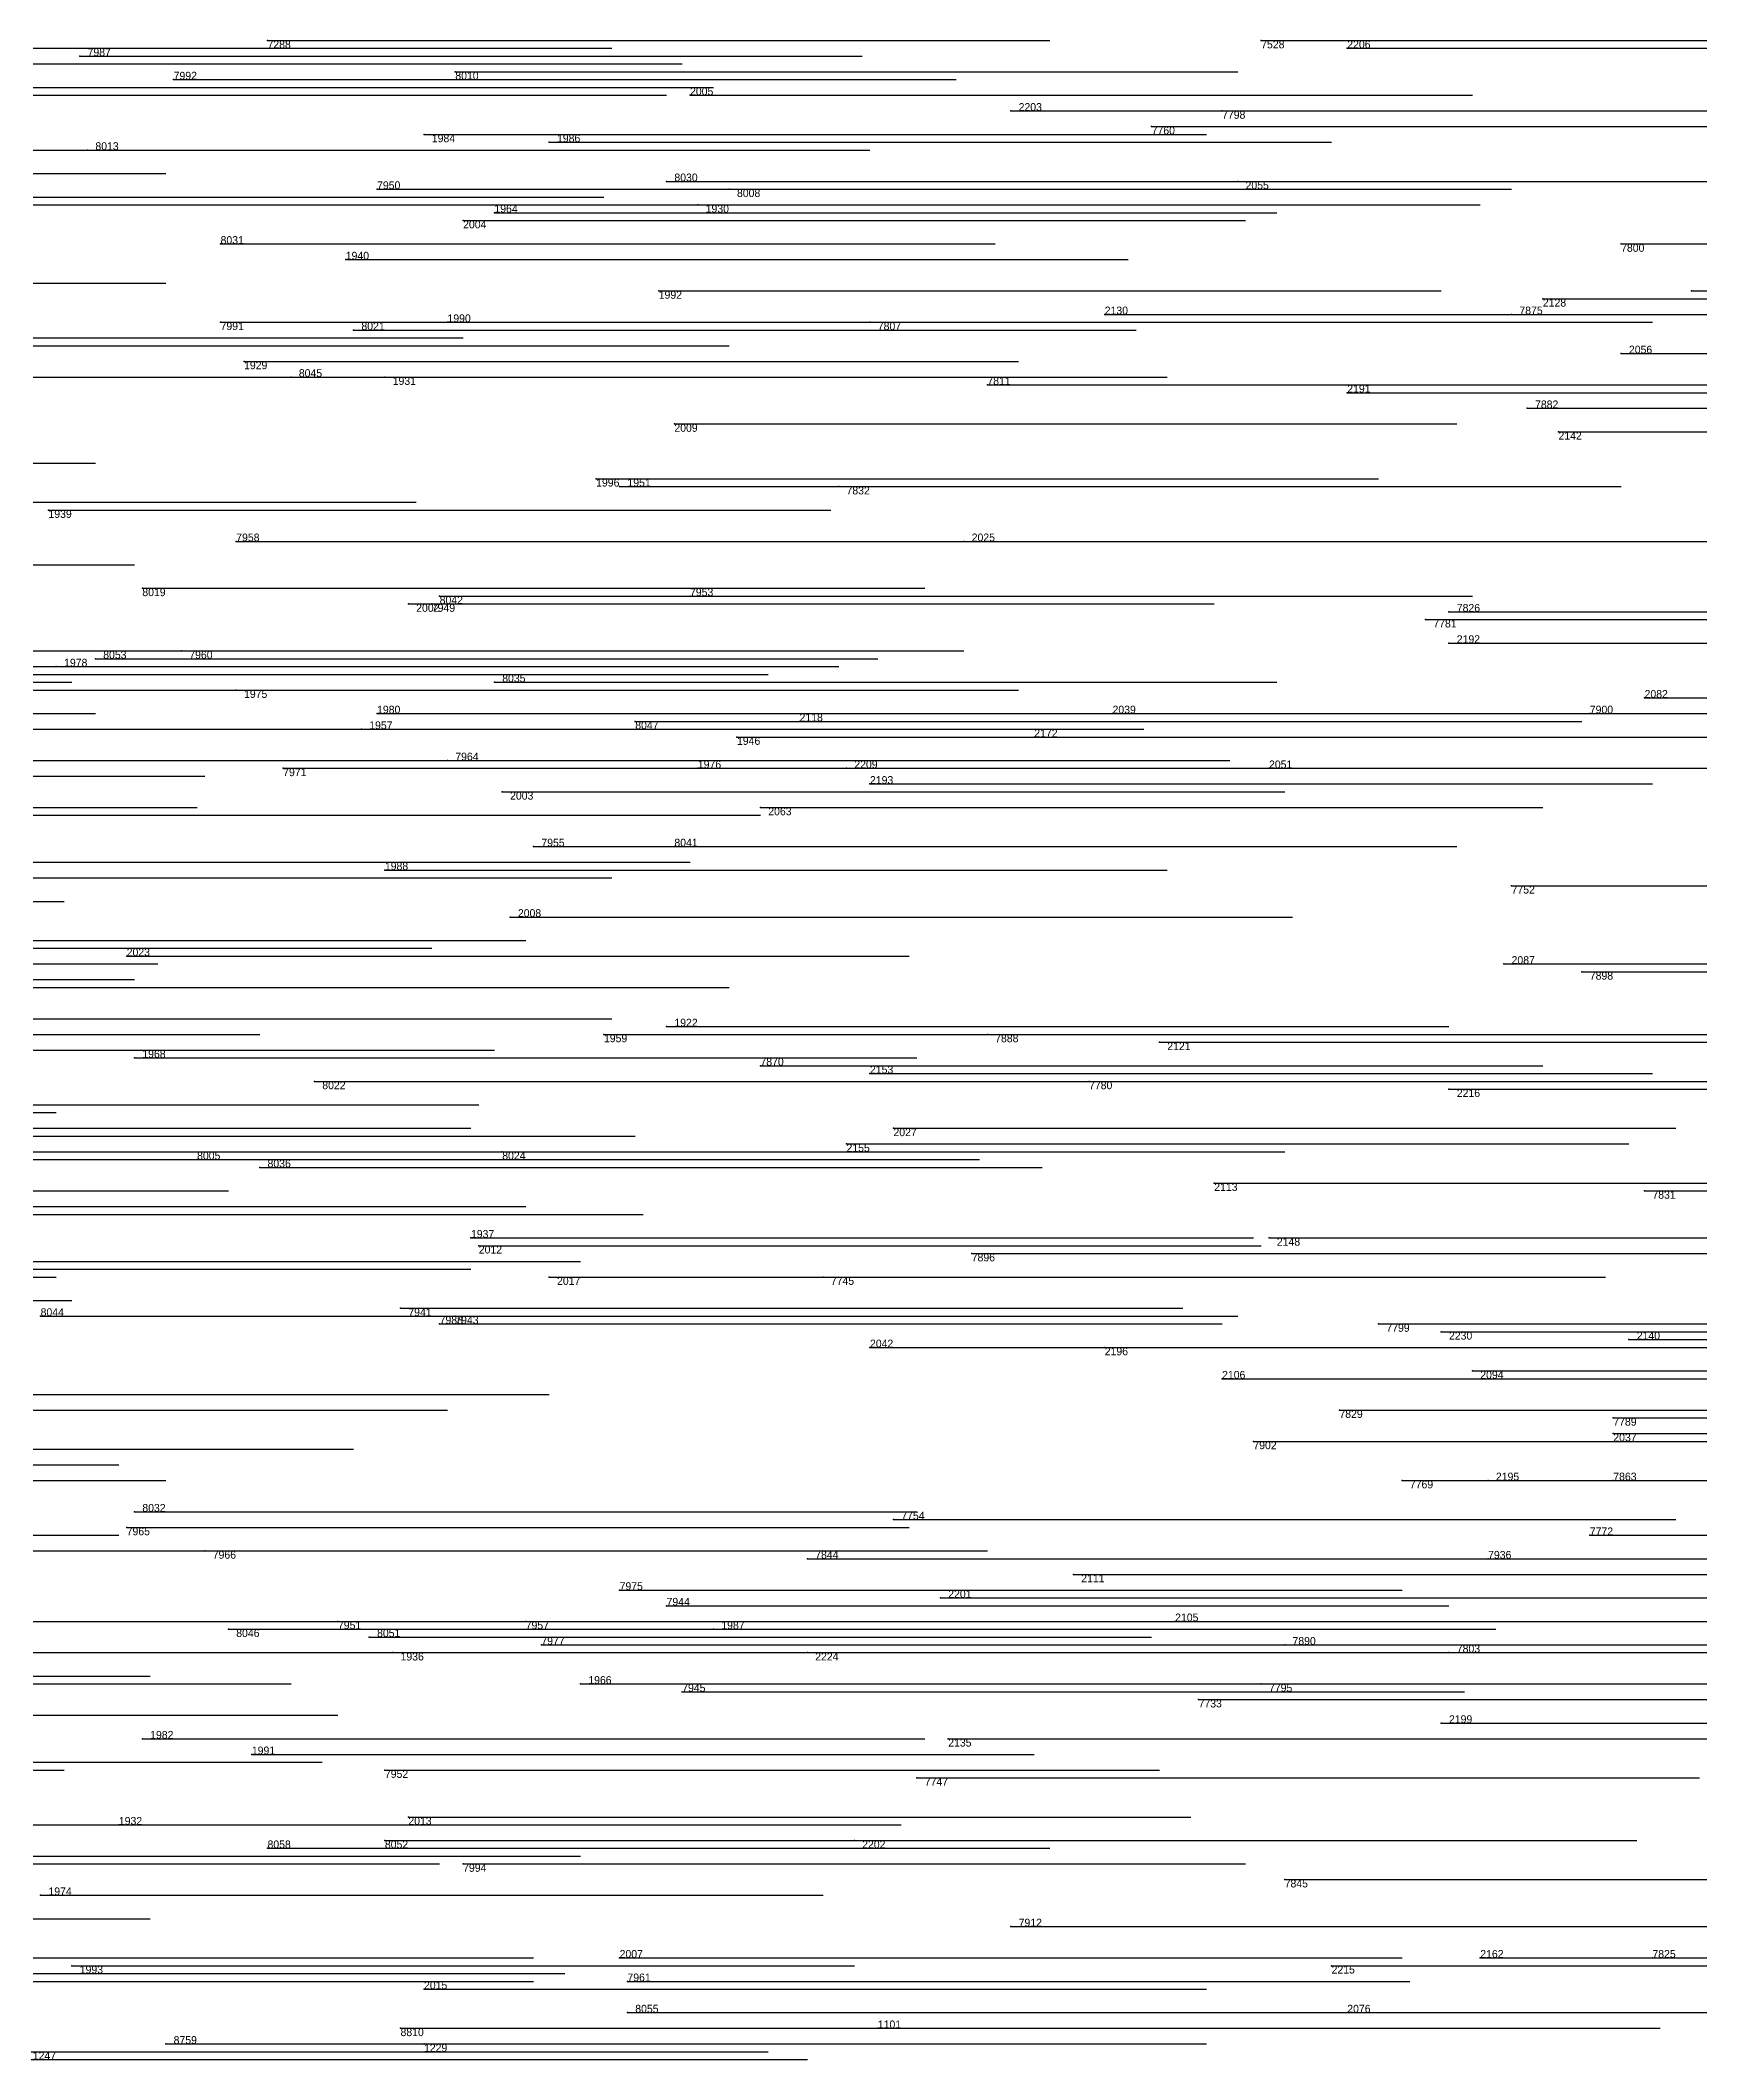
# Model space of a CAD drawing. Extents: x 0 to 1.1, y 0 to 1.
# Drawn here: x 0.666 to 0.878, y 0.5 to 0.758 of the extents above; entities that cross this region are included whole.
import ezdxf

# ---------------------------------------------------------------- set-up
doc = ezdxf.new("R2010")
doc.units = 0
for name, color, linetype in [('Facilities', 3, 'CONTINUOUS'), ('Normals', 1, 'CONTINUOUS'), ('Source_points', 5, 'CONTINUOUS'), ('Text', 3, 'CONTINUOUS')]:
    doc.layers.add(name, color=color, linetype=linetype)

msp = doc.modelspace()

# ---------------------------------------------------------------- linework, layer by layer
at = {"layer": 'Facilities', "color": 3}
for p in [(0.671, 0.756, 1), (0.695, 0.758, 1), (0.822, 0.758, 1), (0.833, 0.757), (0.719, 0.754, 1), (0.683, 0.753, 1), (0.749, 0.751), (0.79, 0.749), (0.817, 0.749, 1), (0.715, 0.746), (0.808, 0.747, 1), (0.672, 0.744, 1), (0.731, 0.745), (0.709, 0.739, 1), (0.746, 0.74, 1), (0.754, 0.739, 1), (0.819, 0.74), (0.724, 0.736), (0.75, 0.737), (0.72, 0.735), (0.689, 0.732, 1), (0.868, 0.732, 1), (0.705, 0.73), (0.745, 0.726), (0.877, 0.726, 1), (0.802, 0.723), (0.854, 0.723, 1), (0.858, 0.725), (0.689, 0.722, 1), (0.706, 0.721, 1), (0.718, 0.722), (0.772, 0.722, 1), (0.868, 0.718), (0.692, 0.717), (0.698, 0.715, 1), (0.71, 0.715), (0.787, 0.714, 1), (0.833, 0.713), (0.856, 0.711, 1), (0.747, 0.709), (0.86, 0.708), (0.737, 0.702), (0.74, 0.701), (0.768, 0.701, 1), (0.667, 0.698), (0.691, 0.694, 1), (0.784, 0.694), (0.679, 0.688, 1), (0.717, 0.687, 1), (0.749, 0.687, 1), (0.713, 0.686), (0.716, 0.686, 1), (0.843, 0.684, 1), (0.846, 0.685, 1), (0.673, 0.679, 1), (0.684, 0.68, 1), (0.846, 0.681), (0.668, 0.678), (0.724, 0.676, 1), (0.691, 0.675), (0.871, 0.674), (0.709, 0.672), (0.742, 0.671, 1), (0.763, 0.671), (0.803, 0.672), (0.864, 0.672, 1), (0.707, 0.67), (0.755, 0.669), (0.793, 0.669), (0.718, 0.666, 1), (0.697, 0.665, 1), (0.75, 0.665), (0.769, 0.665), (0.823, 0.665), (0.725, 0.662), (0.772, 0.663), (0.758, 0.66), (0.729, 0.655, 1), (0.747, 0.655, 1), (0.71, 0.652), (0.854, 0.65, 1), (0.726, 0.646), (0.677, 0.641), (0.853, 0.64), (0.863, 0.639, 1), (0.738, 0.631), (0.746, 0.632), (0.787, 0.631, 1), (0.809, 0.63), (0.678, 0.628), (0.758, 0.627, 1), (0.701, 0.625, 1), (0.772, 0.626), (0.8, 0.625, 1), (0.846, 0.624), (0.769, 0.617), (0.775, 0.619), (0.686, 0.615, 1), (0.725, 0.616, 1), (0.694, 0.614, 1), (0.816, 0.612), (0.871, 0.611, 1), (0.721, 0.605), (0.722, 0.604), (0.823, 0.605), (0.785, 0.603, 1), (0.731, 0.6), (0.766, 0.6, 1), (0.666, 0.595, 1), (0.712, 0.596, 1), (0.717, 0.594, 1), (0.719, 0.595, 1), (0.837, 0.594, 1), (0.772, 0.591), (0.802, 0.591), (0.845, 0.593), (0.869, 0.592), (0.817, 0.587), (0.849, 0.588), (0.832, 0.583, 1), (0.867, 0.582, 1), (0.821, 0.579, 1), (0.867, 0.58), (0.84, 0.574, 1), (0.851, 0.574), (0.867, 0.574, 1), (0.677, 0.568, 1), (0.678, 0.57, 1), (0.775, 0.569, 1), (0.864, 0.567, 1), (0.687, 0.565, 1), (0.764, 0.564, 1), (0.851, 0.564, 1), (0.74, 0.56, 1), (0.798, 0.562), (0.746, 0.558, 1), (0.781, 0.559), (0.69, 0.555, 1), (0.704, 0.556, 1), (0.728, 0.556, 1), (0.752, 0.555), (0.811, 0.556), (0.708, 0.554, 1), (0.73, 0.553, 1), (0.825, 0.553, 1), (0.711, 0.552), (0.764, 0.552), (0.846, 0.552, 1), (0.735, 0.548), (0.748, 0.547, 1), (0.822, 0.548, 1), (0.814, 0.546, 1), (0.845, 0.543), (0.679, 0.541), (0.782, 0.541), (0.693, 0.539), (0.71, 0.537, 1), (0.778, 0.536, 1), (0.676, 0.53), (0.713, 0.531), (0.695, 0.527, 1), (0.71, 0.528, 1), (0.77, 0.528), (0.72, 0.525, 1), (0.825, 0.523, 1), (0.666, 0.521), (0.79, 0.517, 1), (0.67, 0.512), (0.74, 0.513), (0.831, 0.512), (0.85, 0.513), (0.872, 0.513, 1), (0.715, 0.509), (0.741, 0.51, 1), (0.741, 0.506, 1), (0.833, 0.506), (0.712, 0.504, 1), (0.773, 0.504), (0.682, 0.502, 1), (0.715, 0.502)]:
    msp.add_point(p, dxfattribs=at)
at = {"layer": 'Normals', "color": 1}
for p, q in [((0.619, 0.757), (0.719, 0.757)), ((0.639, 0.757), (0.739, 0.757)), ((0.671, 0.756, 1), (0.771, 0.756, 1)), ((0.695, 0.758, 1), (0.795, 0.758, 1)), ((0.822, 0.758, 1), (0.922, 0.758, 1)), ((0.833, 0.757), (0.933, 0.757)), ((0.648, 0.755, 1), (0.748, 0.755, 1)), ((0.719, 0.754, 1), (0.819, 0.754, 1)), ((0.646, 0.751, 1), (0.746, 0.751, 1)), ((0.652, 0.752), (0.752, 0.752)), ((0.683, 0.753, 1), (0.783, 0.753, 1)), ((0.749, 0.751), (0.849, 0.751)), ((0.79, 0.749), (0.89, 0.749)), ((0.817, 0.749, 1), (0.917, 0.749, 1)), ((0.715, 0.746), (0.815, 0.746)), ((0.808, 0.747, 1), (0.908, 0.747, 1)), ((0.64, 0.744, 1), (0.74, 0.744, 1)), ((0.672, 0.744, 1), (0.772, 0.744, 1)), ((0.731, 0.745), (0.831, 0.745)), ((0.582, 0.741), (0.682, 0.741)), ((0.631, 0.738, 1), (0.731, 0.738, 1)), ((0.638, 0.738), (0.738, 0.738)), ((0.709, 0.739, 1), (0.809, 0.739, 1)), ((0.746, 0.74, 1), (0.846, 0.74, 1)), ((0.754, 0.739, 1), (0.854, 0.739, 1)), ((0.819, 0.74), (0.919, 0.74)), ((0.57, 0.737, 1), (0.67, 0.737, 1)), ((0.58, 0.737, 1), (0.68, 0.737, 1)), ((0.652, 0.737), (0.752, 0.737)), ((0.724, 0.736), (0.824, 0.736)), ((0.75, 0.737), (0.85, 0.737)), ((0.72, 0.735), (0.82, 0.735)), ((0.689, 0.732, 1), (0.788, 0.732, 1)), ((0.868, 0.732, 1), (0.968, 0.732, 1)), ((0.705, 0.73), (0.805, 0.73)), ((0.582, 0.727, 1), (0.682, 0.727, 1)), ((0.745, 0.726), (0.845, 0.726)), ((0.877, 0.726, 1), (0.977, 0.726, 1)), ((0.802, 0.723), (0.902, 0.723)), ((0.854, 0.723, 1), (0.954, 0.723, 1)), ((0.858, 0.725), (0.958, 0.725)), ((0.62, 0.72), (0.72, 0.72)), ((0.689, 0.722, 1), (0.789, 0.722, 1)), ((0.706, 0.721, 1), (0.806, 0.721, 1)), ((0.718, 0.722), (0.818, 0.722)), ((0.772, 0.722, 1), (0.872, 0.722, 1)), ((0.654, 0.719, 1), (0.754, 0.719, 1)), ((0.868, 0.718), (0.968, 0.718)), ((0.642, 0.715, 1), (0.742, 0.715, 1)), ((0.692, 0.717), (0.791, 0.717)), ((0.698, 0.715, 1), (0.798, 0.715, 1)), ((0.71, 0.715), (0.81, 0.715)), ((0.787, 0.714, 1), (0.887, 0.714, 1)), ((0.833, 0.713), (0.933, 0.713)), ((0.856, 0.711, 1), (0.956, 0.711, 1)), ((0.747, 0.709), (0.847, 0.709)), ((0.86, 0.708), (0.96, 0.708)), ((0.573, 0.704, 1), (0.673, 0.704, 1)), ((0.737, 0.702), (0.837, 0.702)), ((0.74, 0.701), (0.84, 0.701)), ((0.768, 0.701, 1), (0.868, 0.701, 1)), ((0.614, 0.699), (0.714, 0.699)), ((0.667, 0.698), (0.767, 0.698)), ((0.691, 0.694, 1), (0.791, 0.694, 1)), ((0.784, 0.694), (0.884, 0.694)), ((0.578, 0.691), (0.678, 0.691)), ((0.679, 0.688, 1), (0.779, 0.688, 1)), ((0.717, 0.687, 1), (0.817, 0.687, 1)), ((0.749, 0.687, 1), (0.849, 0.687, 1)), ((0.713, 0.686), (0.813, 0.686)), ((0.716, 0.686, 1), (0.816, 0.686, 1)), ((0.843, 0.684, 1), (0.943, 0.684, 1)), ((0.846, 0.685, 1), (0.946, 0.685, 1)), ((0.618, 0.68, 1), (0.718, 0.68, 1)), ((0.658, 0.68), (0.758, 0.68)), ((0.673, 0.679, 1), (0.773, 0.679, 1)), ((0.684, 0.68, 1), (0.784, 0.68, 1)), ((0.846, 0.681), (0.946, 0.681)), ((0.57, 0.676, 1), (0.67, 0.676, 1)), ((0.59, 0.678, 1), (0.69, 0.678, 1)), ((0.659, 0.677, 1), (0.759, 0.677, 1)), ((0.668, 0.678), (0.768, 0.678)), ((0.724, 0.676, 1), (0.824, 0.676, 1)), ((0.585, 0.675, 1), (0.685, 0.675, 1)), ((0.614, 0.675), (0.714, 0.675)), ((0.691, 0.675), (0.791, 0.675)), ((0.871, 0.674), (0.971, 0.674)), ((0.573, 0.672, 1), (0.673, 0.672, 1)), ((0.709, 0.672), (0.809, 0.672)), ((0.742, 0.671, 1), (0.842, 0.671, 1)), ((0.763, 0.671), (0.863, 0.671)), ((0.803, 0.672), (0.903, 0.672)), ((0.864, 0.672, 1), (0.964, 0.672, 1)), ((0.646, 0.67, 1), (0.746, 0.67, 1)), ((0.707, 0.67), (0.807, 0.67)), ((0.755, 0.669), (0.855, 0.669)), ((0.793, 0.669), (0.893, 0.669)), ((0.644, 0.666), (0.744, 0.666)), ((0.718, 0.666, 1), (0.818, 0.666, 1)), ((0.587, 0.664), (0.687, 0.664)), ((0.697, 0.665, 1), (0.797, 0.665, 1)), ((0.75, 0.665), (0.85, 0.665)), ((0.769, 0.665), (0.869, 0.665)), ((0.823, 0.665), (0.923, 0.665)), ((0.725, 0.662), (0.825, 0.662)), ((0.772, 0.663), (0.872, 0.663)), ((0.568, 0.659), (0.668, 0.659)), ((0.587, 0.66), (0.686, 0.66)), ((0.658, 0.659), (0.758, 0.659)), ((0.758, 0.66), (0.858, 0.66)), ((0.649, 0.653), (0.749, 0.653)), ((0.729, 0.655, 1), (0.829, 0.655, 1)), ((0.747, 0.655, 1), (0.847, 0.655, 1)), ((0.639, 0.651, 1), (0.739, 0.651, 1)), ((0.71, 0.652), (0.81, 0.652)), ((0.569, 0.648, 1), (0.669, 0.648, 1)), ((0.854, 0.65, 1), (0.954, 0.65, 1)), ((0.726, 0.646), (0.826, 0.646)), ((0.628, 0.643, 1), (0.728, 0.643, 1)), ((0.581, 0.64, 1), (0.681, 0.64, 1)), ((0.616, 0.642, 1), (0.716, 0.642, 1)), ((0.677, 0.641), (0.777, 0.641)), ((0.853, 0.64), (0.953, 0.64)), ((0.578, 0.638, 1), (0.678, 0.638, 1)), ((0.863, 0.639, 1), (0.963, 0.639, 1)), ((0.654, 0.637), (0.754, 0.637)), ((0.639, 0.633), (0.739, 0.633)), ((0.594, 0.631, 1), (0.694, 0.631, 1)), ((0.738, 0.631), (0.838, 0.631)), ((0.746, 0.632), (0.846, 0.632)), ((0.787, 0.631, 1), (0.887, 0.631, 1)), ((0.809, 0.63), (0.909, 0.63)), ((0.588, 0.629, 1), (0.688, 0.629, 1)), ((0.624, 0.629), (0.724, 0.629)), ((0.678, 0.628), (0.778, 0.628)), ((0.758, 0.627, 1), (0.858, 0.627, 1)), ((0.701, 0.625, 1), (0.801, 0.625, 1)), ((0.772, 0.626), (0.872, 0.626)), ((0.8, 0.625, 1), (0.9, 0.625, 1)), ((0.622, 0.622, 1), (0.722, 0.622, 1)), ((0.846, 0.624), (0.946, 0.624)), ((0.568, 0.621), (0.668, 0.621)), ((0.621, 0.619, 1), (0.721, 0.619, 1)), ((0.642, 0.618), (0.742, 0.618)), ((0.769, 0.617), (0.869, 0.617)), ((0.775, 0.619), (0.875, 0.619)), ((0.606, 0.615, 1), (0.706, 0.615, 1)), ((0.644, 0.616, 1), (0.744, 0.616, 1)), ((0.686, 0.615, 1), (0.786, 0.615, 1)), ((0.725, 0.616, 1), (0.825, 0.616, 1)), ((0.694, 0.614, 1), (0.794, 0.614, 1)), ((0.816, 0.612), (0.916, 0.612)), ((0.572, 0.609, 1), (0.672, 0.609, 1)), ((0.59, 0.611), (0.69, 0.611)), ((0.628, 0.609, 1), (0.728, 0.609, 1)), ((0.871, 0.611, 1), (0.971, 0.611, 1)), ((0.643, 0.608), (0.743, 0.608)), ((0.721, 0.605), (0.821, 0.605)), ((0.722, 0.604), (0.822, 0.604)), ((0.823, 0.605), (0.923, 0.605)), ((0.635, 0.602), (0.735, 0.602)), ((0.785, 0.603, 1), (0.885, 0.603, 1)), ((0.568, 0.6), (0.668, 0.6)), ((0.621, 0.601), (0.721, 0.601)), ((0.731, 0.6), (0.831, 0.6)), ((0.766, 0.6, 1), (0.866, 0.6, 1)), ((0.571, 0.597, 1), (0.67, 0.597, 1)), ((0.666, 0.595, 1), (0.766, 0.595, 1)), ((0.712, 0.596, 1), (0.812, 0.596, 1)), ((0.717, 0.594, 1), (0.817, 0.594, 1)), ((0.719, 0.595, 1), (0.819, 0.595, 1)), ((0.837, 0.594, 1), (0.937, 0.594, 1)), ((0.772, 0.591), (0.872, 0.591)), ((0.802, 0.591), (0.902, 0.591)), ((0.845, 0.593), (0.945, 0.593)), ((0.869, 0.592), (0.969, 0.592)), ((0.817, 0.587), (0.917, 0.587)), ((0.849, 0.588), (0.949, 0.588)), ((0.631, 0.585), (0.731, 0.585)), ((0.575, 0.583), (0.675, 0.583)), ((0.587, 0.583, 1), (0.687, 0.583, 1)), ((0.618, 0.583), (0.718, 0.583)), ((0.832, 0.583, 1), (0.932, 0.583, 1)), ((0.867, 0.582, 1), (0.967, 0.582, 1)), ((0.606, 0.578), (0.706, 0.578)), ((0.821, 0.579, 1), (0.921, 0.579, 1)), ((0.867, 0.58), (0.967, 0.58)), ((0.576, 0.576, 1), (0.676, 0.576, 1)), ((0.582, 0.574), (0.682, 0.574)), ((0.84, 0.574, 1), (0.94, 0.574, 1)), ((0.851, 0.574), (0.951, 0.574)), ((0.867, 0.574, 1), (0.967, 0.574, 1)), ((0.677, 0.568, 1), (0.777, 0.568, 1)), ((0.678, 0.57, 1), (0.778, 0.57, 1)), ((0.775, 0.569, 1), (0.875, 0.569, 1)), ((0.576, 0.567, 1), (0.676, 0.567, 1)), ((0.864, 0.567, 1), (0.964, 0.567, 1)), ((0.63, 0.565), (0.73, 0.565)), ((0.687, 0.565, 1), (0.787, 0.565, 1)), ((0.764, 0.564, 1), (0.864, 0.564, 1)), ((0.851, 0.564, 1), (0.951, 0.564, 1)), ((0.74, 0.56, 1), (0.84, 0.56, 1)), ((0.798, 0.562), (0.898, 0.562)), ((0.746, 0.558, 1), (0.846, 0.558, 1)), ((0.781, 0.559), (0.881, 0.559)), ((0.606, 0.556, 1), (0.706, 0.556, 1)), ((0.69, 0.555, 1), (0.79, 0.555, 1)), ((0.704, 0.556, 1), (0.804, 0.556, 1)), ((0.728, 0.556, 1), (0.828, 0.556, 1)), ((0.752, 0.555), (0.852, 0.555)), ((0.811, 0.556), (0.911, 0.556)), ((0.708, 0.554, 1), (0.808, 0.554, 1)), ((0.73, 0.553, 1), (0.83, 0.553, 1)), ((0.825, 0.553, 1), (0.925, 0.553, 1)), ((0.608, 0.552, 1), (0.708, 0.552, 1)), ((0.62, 0.552), (0.72, 0.552)), ((0.656, 0.552, 1), (0.756, 0.552, 1)), ((0.711, 0.552), (0.811, 0.552)), ((0.764, 0.552), (0.864, 0.552)), ((0.846, 0.552, 1), (0.946, 0.552, 1)), ((0.58, 0.549, 1), (0.68, 0.549, 1)), ((0.598, 0.548, 1), (0.698, 0.548, 1)), ((0.735, 0.548), (0.835, 0.548)), ((0.748, 0.547, 1), (0.848, 0.547, 1)), ((0.822, 0.548, 1), (0.922, 0.548, 1)), ((0.814, 0.546, 1), (0.914, 0.546, 1)), ((0.604, 0.544), (0.704, 0.544)), ((0.845, 0.543), (0.945, 0.543)), ((0.679, 0.541), (0.779, 0.541)), ((0.782, 0.541), (0.882, 0.541)), ((0.569, 0.537, 1), (0.669, 0.537, 1)), ((0.602, 0.538), (0.702, 0.538)), ((0.693, 0.539), (0.793, 0.539)), ((0.71, 0.537, 1), (0.809, 0.537, 1)), ((0.778, 0.536, 1), (0.878, 0.536, 1)), ((0.623, 0.53), (0.723, 0.53)), ((0.676, 0.53), (0.776, 0.53)), ((0.713, 0.531), (0.813, 0.531)), ((0.695, 0.527, 1), (0.795, 0.527, 1)), ((0.71, 0.528, 1), (0.81, 0.528, 1)), ((0.77, 0.528), (0.87, 0.528)), ((0.617, 0.525), (0.717, 0.525)), ((0.635, 0.526, 1), (0.735, 0.526, 1)), ((0.72, 0.525, 1), (0.82, 0.525, 1)), ((0.825, 0.523, 1), (0.925, 0.523, 1)), ((0.666, 0.521), (0.766, 0.521)), ((0.58, 0.518), (0.68, 0.518)), ((0.79, 0.517, 1), (0.89, 0.517, 1)), ((0.629, 0.513, 1), (0.729, 0.513, 1)), ((0.633, 0.511, 1), (0.733, 0.511, 1)), ((0.67, 0.512), (0.77, 0.512)), ((0.74, 0.513), (0.84, 0.513)), ((0.831, 0.512), (0.93, 0.512)), ((0.85, 0.513), (0.95, 0.513)), ((0.872, 0.513, 1), (0.972, 0.513, 1)), ((0.629, 0.51, 1), (0.729, 0.51, 1)), ((0.715, 0.509), (0.815, 0.509)), ((0.741, 0.51, 1), (0.841, 0.51, 1)), ((0.741, 0.506, 1), (0.841, 0.506, 1)), ((0.833, 0.506), (0.933, 0.506)), ((0.712, 0.504, 1), (0.812, 0.504, 1)), ((0.773, 0.504), (0.873, 0.504)), ((0.612, 0.501, 1), (0.712, 0.501, 1)), ((0.659, 0.501), (0.759, 0.501)), ((0.682, 0.502, 1), (0.782, 0.502, 1)), ((0.715, 0.502), (0.815, 0.502)), ((0.664, 0.5), (0.764, 0.5))]:
    msp.add_line(p, q, dxfattribs=at)
at = {"layer": 'Source_points', "color": 5}
for p in [(0.671, 0.756, 1), (0.695, 0.758, 1), (0.822, 0.758, 1), (0.833, 0.757), (0.719, 0.754, 1), (0.683, 0.753, 1), (0.749, 0.751), (0.79, 0.749), (0.817, 0.749, 1), (0.715, 0.746), (0.808, 0.747, 1), (0.672, 0.744, 1), (0.731, 0.745), (0.709, 0.739, 1), (0.746, 0.74, 1), (0.754, 0.739, 1), (0.819, 0.74), (0.724, 0.736), (0.75, 0.737), (0.72, 0.735), (0.689, 0.732, 1), (0.868, 0.732, 1), (0.705, 0.73), (0.745, 0.726), (0.877, 0.726, 1), (0.802, 0.723), (0.854, 0.723, 1), (0.858, 0.725), (0.689, 0.722, 1), (0.706, 0.721, 1), (0.718, 0.722), (0.772, 0.722, 1), (0.868, 0.718), (0.692, 0.717), (0.698, 0.715, 1), (0.71, 0.715), (0.787, 0.714, 1), (0.833, 0.713), (0.856, 0.711, 1), (0.747, 0.709), (0.86, 0.708), (0.737, 0.702), (0.74, 0.701), (0.768, 0.701, 1), (0.667, 0.698), (0.691, 0.694, 1), (0.784, 0.694), (0.679, 0.688, 1), (0.717, 0.687, 1), (0.749, 0.687, 1), (0.713, 0.686), (0.716, 0.686, 1), (0.843, 0.684, 1), (0.846, 0.685, 1), (0.673, 0.679, 1), (0.684, 0.68, 1), (0.846, 0.681), (0.668, 0.678), (0.724, 0.676, 1), (0.691, 0.675), (0.871, 0.674), (0.709, 0.672), (0.742, 0.671, 1), (0.763, 0.671), (0.803, 0.672), (0.864, 0.672, 1), (0.707, 0.67), (0.755, 0.669), (0.793, 0.669), (0.718, 0.666, 1), (0.697, 0.665, 1), (0.75, 0.665), (0.769, 0.665), (0.823, 0.665), (0.725, 0.662), (0.772, 0.663), (0.758, 0.66), (0.729, 0.655, 1), (0.747, 0.655, 1), (0.71, 0.652), (0.854, 0.65, 1), (0.726, 0.646), (0.677, 0.641), (0.853, 0.64), (0.863, 0.639, 1), (0.738, 0.631), (0.746, 0.632), (0.787, 0.631, 1), (0.809, 0.63), (0.678, 0.628), (0.758, 0.627, 1), (0.701, 0.625, 1), (0.772, 0.626), (0.8, 0.625, 1), (0.846, 0.624), (0.769, 0.617), (0.775, 0.619), (0.686, 0.615, 1), (0.725, 0.616, 1), (0.694, 0.614, 1), (0.816, 0.612), (0.871, 0.611, 1), (0.721, 0.605), (0.722, 0.604), (0.823, 0.605), (0.785, 0.603, 1), (0.731, 0.6), (0.766, 0.6, 1), (0.666, 0.595, 1), (0.712, 0.596, 1), (0.717, 0.594, 1), (0.719, 0.595, 1), (0.837, 0.594, 1), (0.772, 0.591), (0.802, 0.591), (0.845, 0.593), (0.869, 0.592), (0.817, 0.587), (0.849, 0.588), (0.832, 0.583, 1), (0.867, 0.582, 1), (0.821, 0.579, 1), (0.867, 0.58), (0.84, 0.574, 1), (0.851, 0.574), (0.867, 0.574, 1), (0.677, 0.568, 1), (0.678, 0.57, 1), (0.775, 0.569, 1), (0.864, 0.567, 1), (0.687, 0.565, 1), (0.764, 0.564, 1), (0.851, 0.564, 1), (0.74, 0.56, 1), (0.798, 0.562), (0.746, 0.558, 1), (0.781, 0.559), (0.69, 0.555, 1), (0.704, 0.556, 1), (0.728, 0.556, 1), (0.752, 0.555), (0.811, 0.556), (0.708, 0.554, 1), (0.73, 0.553, 1), (0.825, 0.553, 1), (0.711, 0.552), (0.764, 0.552), (0.846, 0.552, 1), (0.735, 0.548), (0.748, 0.547, 1), (0.822, 0.548, 1), (0.814, 0.546, 1), (0.845, 0.543), (0.679, 0.541), (0.782, 0.541), (0.693, 0.539), (0.71, 0.537, 1), (0.778, 0.536, 1), (0.676, 0.53), (0.713, 0.531), (0.695, 0.527, 1), (0.71, 0.528, 1), (0.77, 0.528), (0.72, 0.525, 1), (0.825, 0.523, 1), (0.666, 0.521), (0.79, 0.517, 1), (0.67, 0.512), (0.74, 0.513), (0.831, 0.512), (0.85, 0.513), (0.872, 0.513, 1), (0.715, 0.509), (0.741, 0.51, 1), (0.741, 0.506, 1), (0.833, 0.506), (0.712, 0.504, 1), (0.773, 0.504), (0.682, 0.502, 1), (0.715, 0.502)]:
    msp.add_point(p, dxfattribs=at)

# ---------------------------------------------------------------- texts
at = {"layer": 'Text', "color": 3}
for s, p in [('7987', (0.672, 0.756, 1)), ('7288', (0.695, 0.757, 1)), ('7528', (0.822, 0.757, 1)), ('2206', (0.833, 0.757)), ('7992', (0.683, 0.753, 1)), ('8010', (0.719, 0.753, 1)), ('2005', (0.749, 0.751)), ('2203', (0.791, 0.749)), ('7798', (0.817, 0.748, 1)), ('1984', (0.716, 0.745)), ('1986', (0.732, 0.745)), ('7760', (0.808, 0.746, 1)), ('8013', (0.673, 0.744, 1)), ('8030', (0.747, 0.74, 1)), ('7950', (0.709, 0.739, 1)), ('8008', (0.755, 0.738, 1)), ('2055', (0.82, 0.739)), ('1964', (0.724, 0.736)), ('1930', (0.751, 0.736)), ('8031', (0.689, 0.732, 1)), ('2004', (0.72, 0.734)), ('1940', (0.705, 0.73)), ('7800', (0.868, 0.731, 1)), ('1992', (0.745, 0.725)), ('1990', (0.718, 0.722)), ('2130', (0.802, 0.723)), ('7875', (0.855, 0.723, 1)), ('2128', (0.858, 0.724)), ('7991', (0.689, 0.721, 1)), ('8021', (0.707, 0.721, 1)), ('7807', (0.773, 0.721, 1)), ('2056', (0.869, 0.718)), ('1929', (0.692, 0.716)), ('8045', (0.699, 0.715, 1)), ('1931', (0.711, 0.714)), ('7811', (0.787, 0.714, 1)), ('2191', (0.833, 0.713)), ('7882', (0.857, 0.711, 1)), ('2009', (0.747, 0.708)), ('2142', (0.86, 0.707)), ('1996', (0.737, 0.701)), ('1951', (0.741, 0.701)), ('7832', (0.769, 0.7, 1)), ('1939', (0.667, 0.697)), ('7958', (0.691, 0.694, 1)), ('2025', (0.785, 0.694)), ('8019', (0.679, 0.687, 1)), ('8042', (0.717, 0.686, 1)), ('7953', (0.749, 0.687, 1)), ('2002', (0.714, 0.685)), ('7949', (0.716, 0.685, 1)), ('7781', (0.844, 0.683, 1)), ('7826', (0.847, 0.685, 1)), ('2192', (0.847, 0.681)), ('1978', (0.669, 0.678)), ('8053', (0.674, 0.679, 1)), ('7960', (0.685, 0.679, 1)), ('8035', (0.725, 0.676, 1)), ('1975', (0.692, 0.674)), ('2082', (0.871, 0.674)), ('1957', (0.708, 0.67)), ('1980', (0.709, 0.672)), ('8047', (0.742, 0.67, 1)), ('2118', (0.763, 0.671)), ('2039', (0.803, 0.672)), ('7900', (0.864, 0.672, 1)), ('1946', (0.755, 0.668)), ('2172', (0.793, 0.669)), ('7964', (0.719, 0.666, 1)), ('1976', (0.75, 0.665)), ('2209', (0.77, 0.665)), ('2051', (0.823, 0.665)), ('7971', (0.697, 0.664, 1)), ('2193', (0.772, 0.663)), ('2003', (0.726, 0.661)), ('2063', (0.759, 0.659)), ('7955', (0.73, 0.655, 1)), ('8041', (0.747, 0.655, 1)), ('1988', (0.71, 0.652)), ('7752', (0.854, 0.649, 1)), ('2008', (0.727, 0.646)), ('2023', (0.677, 0.641)), ('2087', (0.854, 0.64)), ('7898', (0.864, 0.638, 1)), ('1922', (0.747, 0.632)), ('1959', (0.738, 0.63)), ('7888', (0.788, 0.63, 1)), ('2121', (0.81, 0.629)), ('1968', (0.679, 0.628)), ('7870', (0.758, 0.627, 1)), ('2153', (0.772, 0.626)), ('8022', (0.702, 0.624, 1)), ('7780', (0.8, 0.624, 1)), ('2216', (0.847, 0.623)), ('2155', (0.769, 0.616)), ('2027', (0.775, 0.618)), ('8005', (0.686, 0.615, 1)), ('8036', (0.695, 0.614, 1)), ('8024', (0.725, 0.615, 1)), ('2113', (0.816, 0.611)), ('7831', (0.872, 0.61, 1)), ('1937', (0.721, 0.605)), ('2012', (0.722, 0.603)), ('2148', (0.824, 0.604)), ('7896', (0.785, 0.602, 1)), ('2017', (0.732, 0.599)), ('7745', (0.767, 0.599, 1)), ('8044', (0.666, 0.595, 1)), ('7941', (0.713, 0.595, 1)), ('7988', (0.717, 0.594, 1)), ('7943', (0.719, 0.594, 1)), ('7799', (0.838, 0.593, 1)), ('2042', (0.772, 0.591)), ('2196', (0.802, 0.59)), ('2230', (0.846, 0.592)), ('2140', (0.87, 0.592)), ('2106', (0.817, 0.587)), ('2094', (0.85, 0.587)), ('7829', (0.832, 0.582, 1)), ('7789', (0.867, 0.581, 1)), ('7902', (0.821, 0.578, 1)), ('2037', (0.867, 0.579)), ('7769', (0.841, 0.573, 1)), ('2195', (0.852, 0.574)), ('7863', (0.867, 0.574, 1)), ('8032', (0.679, 0.57, 1)), ('7965', (0.677, 0.567, 1)), ('7754', (0.776, 0.569, 1)), ('7772', (0.864, 0.567, 1)), ('7966', (0.688, 0.564, 1)), ('7844', (0.765, 0.564, 1)), ('7936', (0.851, 0.564, 1)), ('7975', (0.74, 0.56, 1)), ('2201', (0.782, 0.559)), ('2111', (0.799, 0.561)), ('7944', (0.746, 0.558, 1)), ('8046', (0.691, 0.554, 1)), ('7951', (0.704, 0.555, 1)), ('8051', (0.709, 0.554, 1)), ('7957', (0.728, 0.555, 1)), ('1987', (0.753, 0.555)), ('2105', (0.811, 0.556)), ('7977', (0.73, 0.553, 1)), ('7890', (0.826, 0.553, 1)), ('7803', (0.847, 0.552, 1)), ('1936', (0.712, 0.551)), ('2224', (0.765, 0.551)), ('1966', (0.736, 0.548)), ('7945', (0.748, 0.547, 1)), ('7795', (0.823, 0.547, 1)), ('7733', (0.814, 0.545, 1)), ('1982', (0.68, 0.541)), ('2199', (0.846, 0.543)), ('1991', (0.693, 0.539)), ('2135', (0.782, 0.54)), ('7952', (0.71, 0.536, 1)), ('7747', (0.779, 0.535, 1)), ('1932', (0.676, 0.53)), ('2013', (0.713, 0.53)), ('8058', (0.695, 0.527, 1)), ('8052', (0.71, 0.527, 1)), ('2202', (0.771, 0.527)), ('7994', (0.72, 0.524, 1)), ('1974', (0.667, 0.521)), ('7845', (0.825, 0.522, 1)), ('7912', (0.791, 0.517, 1)), ('2007', (0.74, 0.513)), ('2162', (0.85, 0.513)), ('7825', (0.872, 0.513, 1)), ('1993', (0.671, 0.511)), ('7961', (0.741, 0.51, 1)), ('2215', (0.831, 0.511)), ('2015', (0.715, 0.509)), ('8055', (0.742, 0.506, 1)), ('2076', (0.833, 0.506)), ('8810', (0.712, 0.503, 1)), ('1101', (0.773, 0.504)), ('1247', (0.665, 0.5)), ('8759', (0.683, 0.502, 1)), ('1229', (0.715, 0.501))]:
    msp.add_text(s, height=0.001, dxfattribs=at).set_placement(p)

doc.saveas('drawing.dxf')
